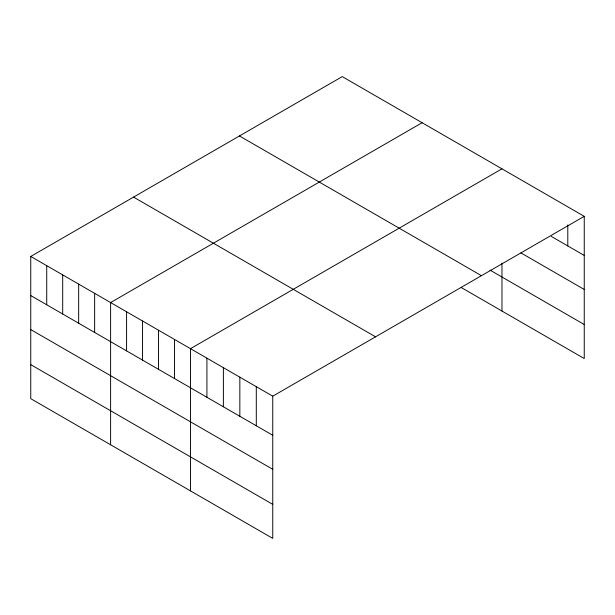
<?xml version="1.0" encoding="UTF-8"?>
<svg xmlns="http://www.w3.org/2000/svg" width="615" height="615" viewBox="0 0 615 615"><rect width="100%" height="100%" fill="white"/><g stroke="black" fill="none" stroke-linecap="round" stroke-linejoin="round"><path stroke-width="0.92" d="M584.25 216.334L272.752 396.175L272.752 538.386L30.75 398.666L30.75 256.455L342.248 76.614L584.25 216.334L584.25 358.545L461.242 287.528M422.105 122.723L110.608 302.565L110.608 444.776M501.971 168.825L190.473 348.667L190.473 490.878M551.34 236.437L584.25 255.44M520.897 252.888L584.25 289.465M489.994 270.1L584.25 324.52M239.45 135.961L481.453 275.681M133.547 197.107L375.55 336.828M30.75 256.455L272.752 396.175M30.75 295.561L272.752 435.282M30.75 329.586L272.752 469.307M30.75 364.641L272.752 504.362M567.791 224.952L567.791 245.939M501.971 263.174L501.971 311.036M256.294 386.674L256.294 425.78M239.842 377.172L239.842 416.278M223.383 367.67L223.383 406.776M206.924 358.168L206.924 397.275M174.499 339.449L174.499 378.556M158.524 330.224L158.524 369.331M142.557 321.007L142.557 360.113M126.582 311.782L126.582 350.888M94.641 293.34L94.641 332.446M78.666 284.122L78.666 323.229M62.692 274.897L62.692 314.004M46.725 265.68L46.725 304.786"/></g></svg>
